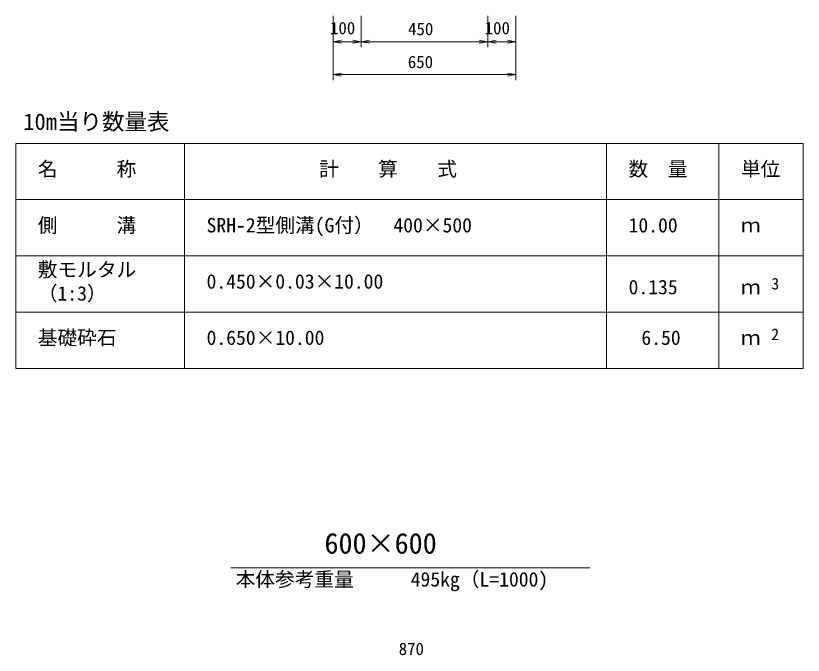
# Model space of a CAD drawing. Units: millimetres, scale not verified. Extents: x 0 to 84100, y 0 to 59400.
# Drawn here: x 31271 to 45271, y 17671 to 29045 of the extents above; entities that cross this region are included whole.
import ezdxf
from ezdxf.enums import TextEntityAlignment as Align

# ---------------------------------------------------------------- set-up
doc = ezdxf.new("R2010")
doc.units = ezdxf.units.MM
doc.header["$LTSCALE"] = 100
for name, color, linetype, lineweight in [('D-MTR-FRAM（材料表図枠）', 2, 'Continuous', 18), ('D-STR-DIM（寸法）', 7, 'Continuous', 18), ('D-STR-HTXT（旗揚げ）', 7, 'Continuous', 18)]:
    doc.layers.add(name, color=color, linetype=linetype, lineweight=lineweight)
for name, color, linetype in [('D-MTR-TXT(文字列）', 7, 'Continuous'), ('D-MTR（材料表タイトル）', 7, 'Continuous'), ('D-TTL-TXT（文字）', 7, 'Continuous')]:
    doc.layers.add(name, color=color, linetype=linetype)
doc.styles.add('ＭＳ ゴシック', font='')
doc.styles.get('ＭＳ ゴシック').set_extended_font_data('MS Gothic')

msp = doc.modelspace()

# ---------------------------------------------------------------- linework, layer by layer
at = {"layer": 'D-MTR-FRAM（材料表図枠）'}
for p, q in [((31271.4, 26773.7), (45271.4, 26773.7)), ((31271.4, 22773.7), (31271.4, 26773.7)), ((34271.4, 22773.7), (34271.4, 26773.7)), ((41771.4, 22773.7), (41771.4, 26773.7)), ((43771.4, 23573.7), (43771.4, 26773.7)), ((43771.4, 22773.7), (43771.4, 26773.7)), ((45271.4, 22773.7), (45271.4, 26773.7)), ((31271.4, 25773.7), (45271.4, 25773.7)), ((31271.4, 24773.7), (45271.4, 24773.7)), ((31271.4, 23773.7), (45271.4, 23773.7)), ((31271.4, 22773.7), (45271.4, 22773.7))]:
    msp.add_line(p, q, dxfattribs=at)
at = {"layer": 'D-STR-DIM（寸法）'}
for p, q in [((36911.8, 29044.7), (36911.8, 27896.9)), ((36911.8, 29044.7), (36911.8, 28483.5)), ((37411.8, 29044.7), (37411.8, 28483.5)), ((37411.8, 29044.7), (37411.8, 28483.5)), ((39661.8, 29044.7), (39661.8, 28483.5)), ((39661.8, 29044.7), (39661.8, 28483.5)), ((40161.8, 29044.7), (40161.8, 27896.9)), ((40161.8, 29044.7), (40161.8, 28483.5)), ((36911.8, 28583.5), (37061.8, 28608.5)), ((37061.8, 28558.5), (36911.8, 28583.5)), ((36911.8, 28583.5), (37061.8, 28583.5)), ((37261.8, 28583.5), (37061.8, 28583.5)), ((37261.8, 28608.5), (37411.8, 28583.5)), ((37411.8, 28583.5), (37261.8, 28558.5)), ((37411.8, 28583.5), (37261.8, 28583.5)), ((37411.8, 28583.5), (37561.8, 28608.5)), ((37561.8, 28558.5), (37411.8, 28583.5)), ((37411.8, 28583.5), (37561.8, 28583.5)), ((39511.8, 28583.5), (37561.8, 28583.5)), ((39511.8, 28608.5), (39661.8, 28583.5)), ((39661.8, 28583.5), (39511.8, 28558.5)), ((39661.8, 28583.5), (39511.8, 28583.5)), ((39661.8, 28583.5), (39811.8, 28608.5)), ((39811.8, 28558.5), (39661.8, 28583.5)), ((39661.8, 28583.5), (39811.8, 28583.5)), ((39811.8, 28583.5), (40011.8, 28583.5)), ((40011.8, 28608.5), (40161.8, 28583.5)), ((40161.8, 28583.5), (40011.8, 28558.5)), ((40161.8, 28583.5), (40011.8, 28583.5)), ((36911.8, 27996.9), (37061.8, 28021.9)), ((40011.8, 28021.9), (40161.8, 27996.9)), ((37061.8, 27971.9), (36911.8, 27996.9)), ((36911.8, 27996.9), (37061.8, 27996.9)), ((40011.8, 27996.9), (37061.8, 27996.9)), ((40161.8, 27996.9), (40011.8, 27971.9)), ((40161.8, 27996.9), (40011.8, 27996.9))]:
    msp.add_line(p, q, dxfattribs=at)
at = {"layer": 'D-STR-HTXT（旗揚げ）'}
msp.add_line((35097.6, 19223), (41476, 19223), dxfattribs=at)

# ---------------------------------------------------------------- texts
at = {"layer": 'D-MTR-TXT(文字列）', "style": 'ＭＳ ゴシック'}
for s, height, p in [('名\u3000\u3000\u3000称', 256.6, (31663.6, 26114)), ('計\u3000\u3000算\u3000\u3000式', 256.6, (36664.4, 26114)), ('数\u3000量', 256.6, (42163.6, 26114)), ('単位', 256.6, (44163.6, 26114)), ('側\u3000\u3000\u3000溝', 256.6, (31663.6, 25114)), ('SRH-2型側溝(G付）\u3000400×500', 256.6, (34663.6, 25114)), ('10.00', 256.6, (42166.3, 25114)), ('ｍ', 256.6, (44163.6, 25114)), ('敷モルタル', 256.6, (31663.6, 24324.1)), ('0.450×0.03×10.00', 256.6, (34663.6, 24114)), ('3', 205.3, (44703.9, 24114.5)), ('（1:3）', 256.6, (31663.6, 23901.8)), ('0.135', 256.6, (42166.3, 24014)), ('ｍ', 256.6, (44163.6, 24014)), ('基礎砕石', 256.6, (31663.6, 23114)), ('0.650×10.00', 256.6, (34663.6, 23114)), ('6.50', 256.6, (42393.8, 23114)), ('ｍ', 256.6, (44163.6, 23114)), ('2', 205.3, (44703.9, 23214.5)), ('本体参考重量', 256.6, (35180.7, 18816.3)), ('495kg（L=1000)', 256.6, (38292.7, 18816.3))]:
    msp.add_text(s, height=height, dxfattribs=at).set_placement(p, align=Align.BOTTOM_LEFT)
at = {"layer": 'D-MTR（材料表タイトル）', "style": 'ＭＳ ゴシック'}
msp.add_text('10m当り数量表', height=293.3, dxfattribs=at).set_placement((31405.6, 26926.2), align=Align.BOTTOM_LEFT)
at = {"layer": 'D-STR-DIM（寸法）', "style": 'ＭＳ ゴシック'}
for s, p in [('100', (36858, 28649.9)), ('450', (38245.9, 28633.5)), ('100', (39608, 28649.9)), ('650', (38241.4, 28046.9)), ('870', (38079.6, 17608.4))]:
    msp.add_text(s, height=219.9, dxfattribs=at).set_placement(p, align=Align.BOTTOM_LEFT)
at = {"layer": 'D-TTL-TXT（文字）', "style": 'ＭＳ ゴシック'}
msp.add_text('600×600', height=366.6, dxfattribs=at).set_placement((36760.2, 19367.8), align=Align.BOTTOM_LEFT)

doc.saveas('drawing.dxf')
